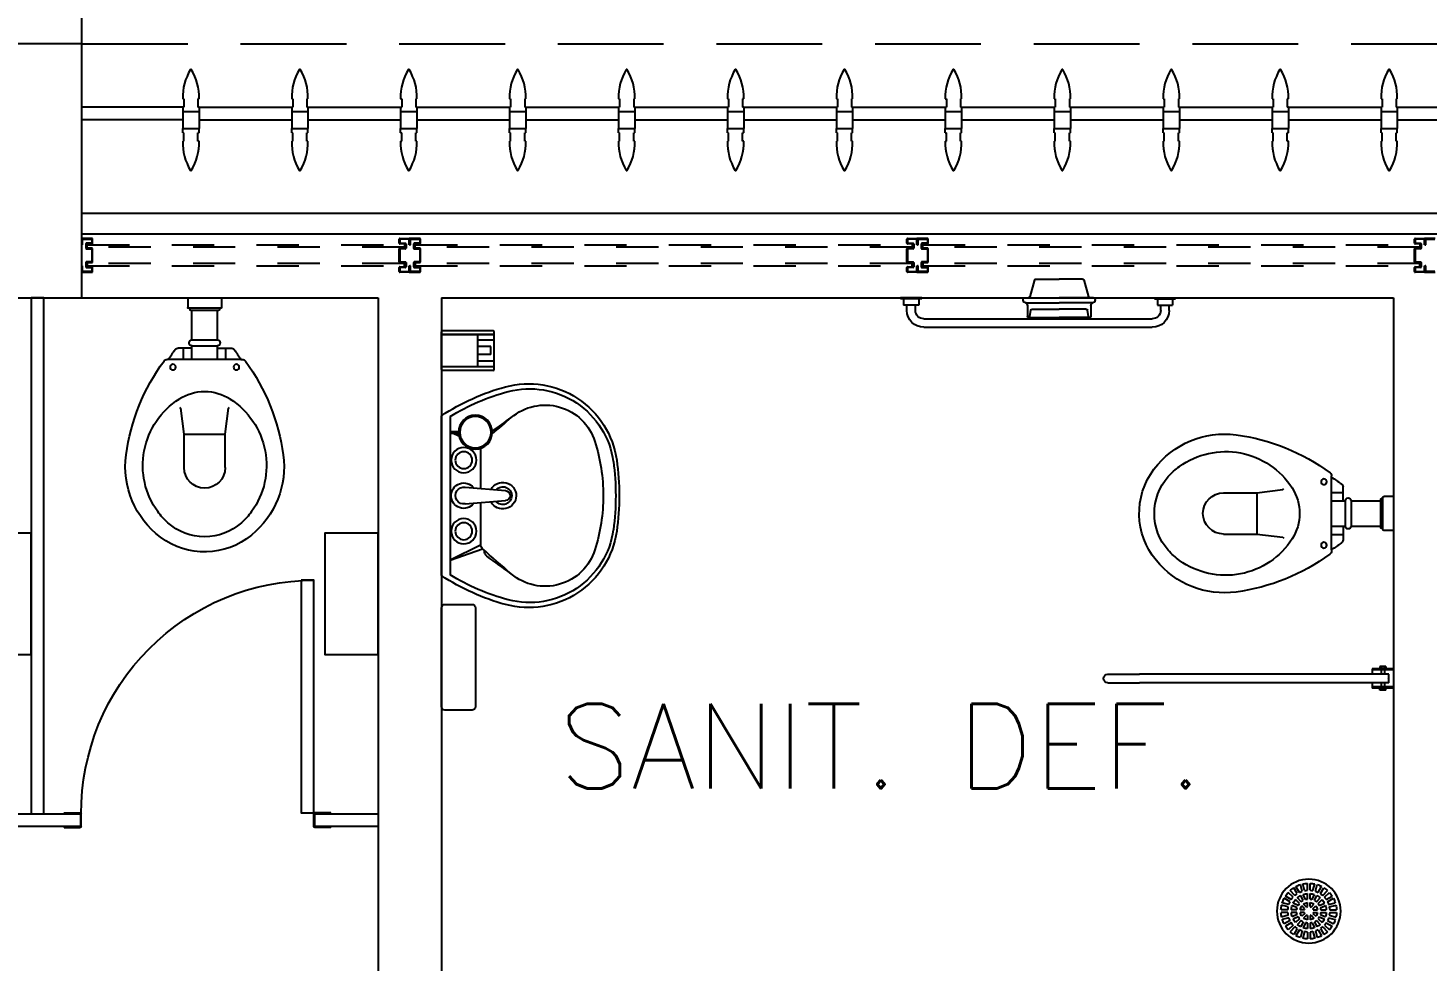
# Model space of a CAD drawing. Header units: millimetres. Extents: x 1887 to 2405, y 1100 to 1335.
# Drawn here: x 2112.282 to 2115.589, y 1179.481 to 1181.686 of the extents above; entities that cross this region are included whole.
import ezdxf

# ---------------------------------------------------------------- set-up
doc = ezdxf.new("R2010")
doc.units = ezdxf.units.MM
doc.linetypes.add('HIDDEN', pattern=[0.375, 0.25, -0.125])
for name, color, linetype in [('AR- ALV1', 235, 'Continuous'), ('AR-ALV', 2, 'Continuous'), ('AR-BRISES', 1, 'Continuous'), ('AR-DIVISÓRIAS', 1, 'Continuous'), ('AR-ESQ', 1, 'Continuous'), ('AR-ESTC', 3, 'Continuous'), ('AR-LOUCAS', 1, 'Continuous'), ('AR-LOUÇAS', 1, 'Continuous'), ('AR-PORTA', 1, 'Continuous'), ('AR-PROJ', 1, 'HIDDEN'), ('BR-PAINEL', 1, 'Continuous'), ('BR-SUPORTE', 1, 'Continuous'), ('DT-ESQ-VIDRO-PROJ', 1, 'HIDDEN'), ('DV- VISTA', 2, 'Continuous'), ('HE_TIGRECAD', 1, 'Continuous'), ('mov', 1, 'Continuous'), ('PG-PROJ', 1, 'HIDDEN'), ('pm1', 2, 'Continuous'), ('pm2', 2, 'Continuous'), ('TEXTO', 2, 'Continuous'), ('WC-PROJ', 1, 'HIDDEN'), ('WC1', 1, 'Continuous'), ('WC2', 1, 'Continuous'), ('WC3', 1, 'Continuous')]:
    doc.layers.add(name, color=color, linetype=linetype)
doc.styles.add('UNB-100', font='simplex.shx', dxfattribs={"height": 0.2})

# ---------------------------------------------------------------- blocks, each defined once
blk = doc.blocks.new('LVTR-01P')
at = {"layer": 'WC1'}
for centre, radius, start, end in [((0.2424, -0.2861), 0.5176, 146.4501, 164.8885), ((-0.2424, -0.2861), 0.5176, 15.1115, 33.5499), ((-0.0544, -0.2059), 0.2102, 164.8885, 261.8746), ((0.0544, -0.2059), 0.2102, 278.1254, 15.1115), ((0, 0.175), 0.595, 261.8746, 270), ((0, 0.175), 0.595, 270, 278.1254)]:
    blk.add_arc(centre, radius, start, end, dxfattribs=at)
at = {"layer": 'WC2'}
for p, q in [((0.189, 0), (-0.189, 0)), ((-0.1869, -0.02), (0.1869, -0.02)), ((-0.0199, -0.0561), (-0.0119, -0.1511)), ((0.0195, -0.0561), (0.0115, -0.1511)), ((-0.112, -0.0924), (-0.0168, -0.0924)), ((0.0165, -0.0924), (0.1161, -0.0924))]:
    blk.add_line(p, q, dxfattribs=at)
for centre, radius in [((-0.084, -0.0525), 0.02), ((0.084, -0.0525), 0.02), ((-0.15, -0.08), 0.04)]:
    blk.add_circle(centre, radius, dxfattribs=at)
for centre, radius, start, end in [((-0.0002, -0.0527), 0.02, 350.3752, 189.6248), ((0.1161, -0.105), 0.0126, 41.3277, 90), ((-4.9199, -4.5336), 6.7189, 40.55971, 41.32768), ((4.9199, -4.5336), 6.7189, 138.93408, 139.44029), ((-0.0909, -0.2449), 0.1233, 139.4403, 252.413), ((-0.0002, -0.1501), 0.0118, 184.8124, 355.1876), ((0.0909, -0.2449), 0.1233, 287.587, 40.5597), ((0, 0.042), 0.4242, 252.413, 270), ((0, 0.042), 0.4242, 270, 287.587)]:
    blk.add_arc(centre, radius, start, end, dxfattribs=at)
at = {"layer": 'WC3'}
for p, q in [((-0.152, -0.02), (-0.152, -0.0401)), ((-0.148, -0.02), (-0.148, -0.0401)), ((-0.148, -0.0276), (-0.1415, -0.0409)), ((0.1518, -0.02), (0.1161, -0.0924)), ((0.1528, -0.02), (0.1256, -0.0967)), ((-0.148, -0.0335), (-0.1456, -0.0402))]:
    blk.add_line(p, q, dxfattribs=at)
for centre, radius in [((-0.084, -0.0525), 0.03), ((0.084, -0.0525), 0.03), ((-0.15, -0.08), 0.037)]:
    blk.add_circle(centre, radius, dxfattribs=at)
for centre, radius, start, end in [((0.2424, -0.2861), 0.505, 148.2072, 165.2817), ((0, -0.0525), 0.03, 308.8043, 231.1957), ((-0.2424, -0.2861), 0.505, 14.7183, 31.7928), ((5.2813, -4.0721), 6.7189, 143.96959, 144.44029), ((0, -0.1449), 0.0315, 117.9488, 62.7672), ((0, -0.1449), 0.021, 130.9255, 50.2909), ((0.1319, -0.1152), 0.0137, 36.1653, 98.2711), ((-5.2813, -4.0721), 6.7189, 35.55971, 36.16525), ((-0.0531, -0.2084), 0.1995, 165.2817, 262.1149), ((0.0531, -0.2084), 0.1995, 277.8851, 14.7183), ((0, 0.175), 0.5866, 262.1149, 270), ((0, 0.175), 0.5866, 270, 277.8851)]:
    blk.add_arc(centre, radius, start, end, dxfattribs=at)
blk = doc.blocks.new('BACI-01P')
at = {"layer": 'WC1'}
for p, q in [((0.146, 0.0857), (0.146, 0.0887)), ((0.1191, 0.03), (0.1191, 0.0624)), ((0.1191, 0.03), (0.1139, 0.03)), ((0.1139, 0.0298), (0.1139, -0.0298)), ((0.1191, -0.03), (0.1139, -0.03)), ((0.1191, -0.03), (0.1191, -0.0624)), ((0.146, -0.0857), (0.146, -0.0887))]:
    blk.add_line(p, q, dxfattribs=at)
for centre, radius, start, end in [((0.4364, -0.2936), 0.4837, 97.6805, 126.3454), ((0.3996, -0.0205), 0.2081, 36.8881, 97.6805), ((0.4268, 0), 0.174, 320.4767, 36.8881), ((0.1282, 0.0624), 0.00909, 126.1604, 180), ((0.4044, -0.3155), 0.4771, 122.7818, 126.1604), ((0.1551, 0.0887), 0.00909, 126.3358, 180), ((0.1282, -0.0624), 0.00909, 180, 233.8396), ((0.4044, 0.3155), 0.4771, 233.8396, 237.2182), ((0.1551, -0.0887), 0.00909, 180, 238.9825), ((0.4364, 0.2936), 0.4837, 233.7577, 262.3195), ((0.3996, 0.0205), 0.2081, 262.3195, 320.8979)]:
    blk.add_arc(centre, radius, start, end, dxfattribs=at)
at = {"layer": 'WC2'}
for p, q in [((0.146, -0.0857), (0.146, 0.0857)), ((0, 0.04), (0.023, 0.04)), ((0.025, 0.035), (0.025, 0.038)), ((0.025, -0.035), (0.025, 0.035)), ((0.025, 0.035), (0.028, 0.035)), ((0.03, -0.033), (0.03, 0.033)), ((0.1, 0.03), (0.03, 0.03)), ((0.1, 0.0298), (0.1, -0.0298)), ((0.1, -0.03), (0.03, -0.03)), ((0, -0.04), (0.023, -0.04)), ((0.025, -0.038), (0.025, -0.035)), ((0.025, -0.035), (0.028, -0.035))]:
    blk.add_line(p, q, dxfattribs=at)
for centre, radius, start, end in [((0.3966, -0.0404), 0.1866, 54.2515, 147.3201), ((0.4126, -0.0182), 0.1592, 41.3299, 54.2515), ((0.4333, 0), 0.1317, 0, 41.3299), ((0.023, 0.038), 0.002, 0, 90), ((0.028, 0.033), 0.002, 0, 90), ((0.107, 0.0298), 0.00697, 0, 180), ((0.3335, 0), 0.1117, 147.3201, 180), ((0.3335, 0), 0.1117, 180, 212.6799), ((0.4333, 0), 0.1317, 318.6701, 0), ((0.028, -0.033), 0.002, 270, 0), ((0.107, -0.0298), 0.00697, 180, 0), ((0.023, -0.038), 0.002, 270, 0), ((0.3966, 0.0404), 0.1866, 212.6799, 305.7485), ((0.4126, 0.0182), 0.1592, 305.7485, 318.6701)]:
    blk.add_arc(centre, radius, start, end, dxfattribs=at)
at = {"layer": 'WC3'}
for p, q in [((0.146, 0.0497), (0.1191, 0.0497)), ((0.146, 0.03), (0.1191, 0.03)), ((0.146, -0.03), (0.1191, -0.03)), ((0.146, -0.0497), (0.1191, -0.0497))]:
    blk.add_line(p, q, dxfattribs=at)
at = {"layer": 'WC3', "color": 1}
for p, q in [((0.261, 0.0562), (0.2593, 0.0585)), ((0.3229, 0.0486), (0.261, 0.0562)), ((0.3229, 0.0486), (0.3229, -0.0486)), ((0.4015, 0.0486), (0.3229, 0.0486)), ((0.261, -0.0562), (0.2593, -0.0585)), ((0.3229, -0.0486), (0.261, -0.0562)), ((0.4015, -0.0486), (0.3229, -0.0486))]:
    blk.add_line(p, q, dxfattribs=at)
for centre in [(0.1641, 0.075), (0.1641, -0.075)]:
    blk.add_circle(centre, 0.00682, dxfattribs=at)
blk.add_arc((0.4015, 0), 0.0486, 270, 90, dxfattribs=at)
blk = doc.blocks.new('DV3')
at = {"layer": 'DV- VISTA', "color": 2}
blk.add_lwpolyline([(0.03, 0), (0.03, -0.15), (0, -0.15), (0, 0)], close=True, dxfattribs=at)
blk = doc.blocks.new('DV9')
at = {"layer": 'DV- VISTA', "color": 2}
blk.add_lwpolyline([(0.27, -0.03), (0, -0.03), (0, 0), (0.27, 0)], close=True, dxfattribs=at)
blk = doc.blocks.new('pb55-gr-01p')
at = {"layer": 'mov'}
blk.add_arc((0.0015, 0.0172), 0.55, 359.7335, 90, dxfattribs=at)
at = {"layer": 'pm1'}
blk.add_lwpolyline([(0.0315, 0.5673), (0.0315, 0.0172), (0.0015, 0.0172), (0.0015, 0.5673)], close=True, dxfattribs=at)
at = {"layer": 'pm2'}
for p, q in [((-0.0385, 0.0172), (-0.0008, 0.0172)), ((-0.0385, 0.0158), (-0.0385, 0.0172)), ((-0.0008, 0.0158), (-0.0385, 0.0158)), ((0, 0.015), (0, -0.015)), ((0.0015, -0.0152), (0.0015, 0.015)), ((0.5515, -0.0152), (0.5515, 0.015)), ((0.553, 0.015), (0.553, -0.015)), ((0.5915, 0.0172), (0.5537, 0.0172)), ((0.5537, 0.0158), (0.5915, 0.0158)), ((0.5915, 0.0158), (0.5915, 0.0172)), ((-0.001, -0.016), (-0.0385, -0.016)), ((-0.0385, -0.0175), (-0.0385, -0.016)), ((-0.0385, -0.0175), (-0.0008, -0.0175)), ((0.5915, -0.0175), (0.5537, -0.0175)), ((0.554, -0.016), (0.5915, -0.016)), ((0.5915, -0.0175), (0.5915, -0.016))]:
    blk.add_line(p, q, dxfattribs=at)
for centre, radius, start, end in [((-0.0008, 0.015), 0.00225, 0, 90), ((-0.0008, 0.015), 0.00075, 0, 90), ((0.5537, 0.015), 0.00225, 90, 180), ((0.5537, 0.015), 0.00075, 90, 180), ((-0.001, -0.015), 0.001, 270, 0), ((-0.0008, -0.0152), 0.00225, 270, 0), ((0.5537, -0.0152), 0.00225, 180, 270), ((0.554, -0.015), 0.001, 180, 270)]:
    blk.add_arc(centre, radius, start, end, dxfattribs=at)
blk = doc.blocks.new('EF59-P')
at = {"layer": 'DT-ESQ-VIDRO-PROJ', "ltscale": 0.1}
for points in [[(1.9515, -0.14), (1.9735, -0.14, 0.414214), (1.975, -0.1385), (1.975, -0.125), (1.9735, -0.125), (1.9735, -0.138, -0.414214), (1.973, -0.1385), (1.952, -0.1385, -0.414214)], [(1.952, -0.0615), (1.973, -0.0615, -0.414214), (1.9735, -0.062), (1.9735, -0.075), (1.975, -0.075), (1.975, -0.0615, 0.414214), (1.9735, -0.06), (1.9515, -0.06, 0.414214)]]:
    blk.add_lwpolyline(points, format="xyb", dxfattribs=at)
for points in [[(2, -0.1285), (2, -0.1385, -0.414214), (1.9985, -0.14), (1.9765, -0.14, -0.414214), (1.975, -0.1385), (1.975, -0.125), (1.9765, -0.125), (1.9765, -0.138, 0.414214), (1.977, -0.1385), (1.998, -0.1385, 0.414214), (1.9985, -0.138), (1.9985, -0.1285), (1.9855, -0.1285, -0.414214), (1.984, -0.127), (1.984, -0.117, -0.414214), (1.9855, -0.1155), (1.9985, -0.1155), (1.9985, -0.0845), (1.9855, -0.0845, -0.414214), (1.984, -0.083), (1.984, -0.073, -0.414214), (1.9855, -0.0715), (1.9985, -0.0715), (1.9985, -0.062, 0.414214), (1.998, -0.0615), (1.977, -0.0615, 0.414214), (1.9765, -0.062), (1.9765, -0.075), (1.975, -0.075), (1.975, -0.0615, -0.414214), (1.9765, -0.06), (1.9985, -0.06, -0.414214), (2, -0.0615), (2, -0.0715, -0.414214), (1.9985, -0.073), (1.9855, -0.073), (1.9855, -0.083), (1.9985, -0.083), (1.9985, -0.083, -0.414214), (2, -0.0845), (2, -0.1155, -0.414214), (1.9985, -0.117), (1.9985, -0.117), (1.9855, -0.117), (1.9855, -0.127), (1.9985, -0.127, -0.414214)], [(3.15, -0.1285), (3.15, -0.1385, 0.414214), (3.1515, -0.14), (3.1735, -0.14, 0.414214), (3.175, -0.1385), (3.175, -0.125), (3.1735, -0.125), (3.1735, -0.138, -0.414214), (3.173, -0.1385), (3.152, -0.1385, -0.414214), (3.1515, -0.138), (3.1515, -0.1285), (3.1645, -0.1285, 0.414214), (3.166, -0.127), (3.166, -0.117, 0.414214), (3.1645, -0.1155), (3.1515, -0.1155), (3.1515, -0.0845), (3.1645, -0.0845, 0.414214), (3.166, -0.083), (3.166, -0.073, 0.414214), (3.1645, -0.0715), (3.1515, -0.0715), (3.1515, -0.062, -0.414214), (3.152, -0.0615), (3.173, -0.0615, -0.414214), (3.1735, -0.062), (3.1735, -0.075), (3.175, -0.075), (3.175, -0.0615, 0.414214), (3.1735, -0.06), (3.1515, -0.06, 0.414214), (3.15, -0.0615), (3.15, -0.0715, 0.414214), (3.1515, -0.073), (3.1645, -0.073), (3.1645, -0.083), (3.1515, -0.083), (3.1515, -0.083, 0.414214), (3.15, -0.0845), (3.15, -0.1155, 0.414214), (3.1515, -0.117), (3.1515, -0.117), (3.1645, -0.117), (3.1645, -0.127), (3.1515, -0.127, 0.414214)], [(3.2, -0.1285), (3.2, -0.1385, -0.414214), (3.1985, -0.14), (3.1765, -0.14, -0.414214), (3.175, -0.1385), (3.175, -0.125), (3.1765, -0.125), (3.1765, -0.138, 0.414214), (3.177, -0.1385), (3.198, -0.1385, 0.414214), (3.1985, -0.138), (3.1985, -0.1285), (3.1855, -0.1285, -0.414214), (3.184, -0.127), (3.184, -0.117, -0.414214), (3.1855, -0.1155), (3.1985, -0.1155), (3.1985, -0.0845), (3.1855, -0.0845, -0.414214), (3.184, -0.083), (3.184, -0.073, -0.414214), (3.1855, -0.0715), (3.1985, -0.0715), (3.1985, -0.062, 0.414214), (3.198, -0.0615), (3.177, -0.0615, 0.414214), (3.1765, -0.062), (3.1765, -0.075), (3.175, -0.075), (3.175, -0.0615, -0.414214), (3.1765, -0.06), (3.1985, -0.06, -0.414214), (3.2, -0.0615), (3.2, -0.0715, -0.414214), (3.1985, -0.073), (3.1855, -0.073), (3.1855, -0.083), (3.1985, -0.083), (3.1985, -0.083, -0.414214), (3.2, -0.0845), (3.2, -0.1155, -0.414214), (3.1985, -0.117), (3.1985, -0.117), (3.1855, -0.117), (3.1855, -0.127), (3.1985, -0.127, -0.414214)], [(4.35, -0.1285), (4.35, -0.1385, 0.414214), (4.3515, -0.14), (4.3735, -0.14, 0.414214), (4.375, -0.1385), (4.375, -0.125), (4.3735, -0.125), (4.3735, -0.138, -0.414214), (4.373, -0.1385), (4.352, -0.1385, -0.414214), (4.3515, -0.138), (4.3515, -0.1285), (4.3645, -0.1285, 0.414214), (4.366, -0.127), (4.366, -0.117, 0.414214), (4.3645, -0.1155), (4.3515, -0.1155), (4.3515, -0.0845), (4.3645, -0.0845, 0.414214), (4.366, -0.083), (4.366, -0.073, 0.414214), (4.3645, -0.0715), (4.3515, -0.0715), (4.3515, -0.062, -0.414214), (4.352, -0.0615), (4.373, -0.0615, -0.414214), (4.3735, -0.062), (4.3735, -0.075), (4.375, -0.075), (4.375, -0.0615, 0.414214), (4.3735, -0.06), (4.3515, -0.06, 0.414214), (4.35, -0.0615), (4.35, -0.0715, 0.414214), (4.3515, -0.073), (4.3645, -0.073), (4.3645, -0.083), (4.3515, -0.083), (4.3515, -0.083, 0.414214), (4.35, -0.0845), (4.35, -0.1155, 0.414214), (4.3515, -0.117), (4.3515, -0.117), (4.3645, -0.117), (4.3645, -0.127), (4.3515, -0.127, 0.414214)], [(4.4, -0.1285), (4.4, -0.1385, -0.414214), (4.3985, -0.14), (4.3765, -0.14, -0.414214), (4.375, -0.1385), (4.375, -0.125), (4.3765, -0.125), (4.3765, -0.138, 0.414214), (4.377, -0.1385), (4.398, -0.1385, 0.414214), (4.3985, -0.138), (4.3985, -0.1285), (4.3855, -0.1285, -0.414214), (4.384, -0.127), (4.384, -0.117, -0.414214), (4.3855, -0.1155), (4.3985, -0.1155), (4.3985, -0.0845), (4.3855, -0.0845, -0.414214), (4.384, -0.083), (4.384, -0.073, -0.414214), (4.3855, -0.0715), (4.3985, -0.0715), (4.3985, -0.062, 0.414214), (4.398, -0.0615), (4.377, -0.0615, 0.414214), (4.3765, -0.062), (4.3765, -0.075), (4.375, -0.075), (4.375, -0.0615, -0.414214), (4.3765, -0.06), (4.3985, -0.06, -0.414214), (4.4, -0.0615), (4.4, -0.0715, -0.414214), (4.3985, -0.073), (4.3855, -0.073), (4.3855, -0.083), (4.3985, -0.083), (4.3985, -0.083, -0.414214), (4.4, -0.0845), (4.4, -0.1155, -0.414214), (4.3985, -0.117), (4.3985, -0.117), (4.3855, -0.117), (4.3855, -0.127), (4.3985, -0.127, -0.414214)], [(5.125, -0.1285), (5.125, -0.1385, 0.414214), (5.1265, -0.14), (5.1485, -0.14, 0.414214), (5.15, -0.1385), (5.15, -0.125), (5.1485, -0.125), (5.1485, -0.138, -0.414214), (5.148, -0.1385), (5.127, -0.1385, -0.414214), (5.1265, -0.138), (5.1265, -0.1285), (5.1395, -0.1285, 0.414214), (5.141, -0.127), (5.141, -0.117, 0.414214), (5.1395, -0.1155), (5.1265, -0.1155), (5.1265, -0.0845), (5.1395, -0.0845, 0.414214), (5.141, -0.083), (5.141, -0.073, 0.414214), (5.1395, -0.0715), (5.1265, -0.0715), (5.1265, -0.062, -0.414214), (5.127, -0.0615), (5.148, -0.0615, -0.414214), (5.1485, -0.062), (5.1485, -0.075), (5.15, -0.075), (5.15, -0.0615, 0.414214), (5.1485, -0.06), (5.1265, -0.06, 0.414214), (5.125, -0.0615), (5.125, -0.0715, 0.414214), (5.1265, -0.073), (5.1395, -0.073), (5.1395, -0.083), (5.1265, -0.083), (5.1265, -0.083, 0.414214), (5.125, -0.0845), (5.125, -0.1155, 0.414214), (5.1265, -0.117), (5.1265, -0.117), (5.1395, -0.117), (5.1395, -0.127), (5.1265, -0.127, 0.414214)]]:
    blk.add_lwpolyline(points, format="xyb", close=True, dxfattribs=at)
for points in [[(3.1625, -0.081), (3.1625, -0.075), (1.9875, -0.075), (1.9875, -0.081)], [(4.3625, -0.081), (4.3625, -0.075), (3.1875, -0.075), (3.1875, -0.081)], [(5.1375, -0.081), (5.1375, -0.075), (4.3875, -0.075), (4.3875, -0.081)], [(3.1625, -0.119), (3.1625, -0.125), (1.9875, -0.125), (1.9875, -0.119)], [(4.3625, -0.119), (4.3625, -0.125), (3.1875, -0.125), (3.1875, -0.119)], [(5.1375, -0.119), (5.1375, -0.125), (4.3875, -0.125), (4.3875, -0.119)]]:
    blk.add_lwpolyline(points, close=True, dxfattribs=at)
blk = doc.blocks.new('BR-MODULO8')
at = {"layer": 'BR-PAINEL'}
for p, q in [((-4.9117, 0.27), (-4.9092, 0.27)), ((-4.9092, 0.27), (-4.9092, 0.25)), ((-4.8758, 0.27), (-4.8758, 0.25)), ((-4.8733, 0.27), (-4.8758, 0.27)), ((-4.6542, 0.27), (-4.6517, 0.27)), ((-4.6517, 0.27), (-4.6517, 0.25)), ((-4.6183, 0.27), (-4.6183, 0.25)), ((-4.6158, 0.27), (-4.6183, 0.27)), ((-4.3967, 0.27), (-4.3942, 0.27)), ((-4.3942, 0.27), (-4.3942, 0.25)), ((-4.3608, 0.27), (-4.3608, 0.25)), ((-4.3583, 0.27), (-4.3608, 0.27)), ((-4.1392, 0.27), (-4.1367, 0.27)), ((-4.1367, 0.27), (-4.1367, 0.25)), ((-4.1033, 0.27), (-4.1033, 0.25)), ((-4.1008, 0.27), (-4.1033, 0.27)), ((-3.8817, 0.27), (-3.8792, 0.27)), ((-3.8792, 0.27), (-3.8792, 0.25)), ((-3.8458, 0.27), (-3.8458, 0.25)), ((-3.8433, 0.27), (-3.8458, 0.27)), ((-3.6242, 0.27), (-3.6217, 0.27)), ((-3.6217, 0.27), (-3.6217, 0.25)), ((-3.5883, 0.27), (-3.5883, 0.25)), ((-3.5858, 0.27), (-3.5883, 0.27)), ((-3.3667, 0.27), (-3.3642, 0.27)), ((-3.3642, 0.27), (-3.3642, 0.25)), ((-3.3308, 0.27), (-3.3308, 0.25)), ((-3.3283, 0.27), (-3.3308, 0.27)), ((-3.1092, 0.27), (-3.1067, 0.27)), ((-3.1067, 0.27), (-3.1067, 0.25)), ((-3.0733, 0.27), (-3.0733, 0.25)), ((-3.0708, 0.27), (-3.0733, 0.27)), ((-2.8517, 0.27), (-2.8492, 0.27)), ((-2.8492, 0.27), (-2.8492, 0.25)), ((-2.8158, 0.27), (-2.8158, 0.25)), ((-2.8133, 0.27), (-2.8158, 0.27)), ((-2.5942, 0.27), (-2.5917, 0.27)), ((-2.5917, 0.27), (-2.5917, 0.25)), ((-2.5583, 0.27), (-2.5583, 0.25)), ((-2.5558, 0.27), (-2.5583, 0.27)), ((-2.3367, 0.27), (-2.3342, 0.27)), ((-2.3342, 0.27), (-2.3342, 0.25)), ((-2.3008, 0.27), (-2.3008, 0.25)), ((-2.2983, 0.27), (-2.3008, 0.27)), ((-2.0792, 0.27), (-2.0767, 0.27)), ((-2.0767, 0.27), (-2.0767, 0.25)), ((-2.0433, 0.27), (-2.0433, 0.25)), ((-2.0408, 0.27), (-2.0433, 0.27)), ((-4.9117, 0.25), (-4.9117, 0.24)), ((-4.9117, 0.25), (-4.9092, 0.25)), ((-4.9117, 0.24), (-4.8733, 0.24)), ((-4.9117, 0.24), (-4.9117, 0.2)), ((-4.8733, 0.25), (-4.8758, 0.25)), ((-4.8733, 0.25), (-4.8733, 0.24)), ((-4.8733, 0.24), (-4.8733, 0.2)), ((-4.6542, 0.25), (-4.6542, 0.24)), ((-4.6542, 0.25), (-4.6517, 0.25)), ((-4.6542, 0.24), (-4.6158, 0.24)), ((-4.6542, 0.24), (-4.6542, 0.2)), ((-4.6158, 0.25), (-4.6183, 0.25)), ((-4.6158, 0.25), (-4.6158, 0.24)), ((-4.6158, 0.24), (-4.6158, 0.2)), ((-4.3967, 0.25), (-4.3967, 0.24)), ((-4.3967, 0.25), (-4.3942, 0.25)), ((-4.3967, 0.24), (-4.3583, 0.24)), ((-4.3967, 0.24), (-4.3967, 0.2)), ((-4.3583, 0.25), (-4.3608, 0.25)), ((-4.3583, 0.25), (-4.3583, 0.24)), ((-4.3583, 0.24), (-4.3583, 0.2)), ((-4.1392, 0.25), (-4.1392, 0.24)), ((-4.1392, 0.25), (-4.1367, 0.25)), ((-4.1392, 0.24), (-4.1008, 0.24)), ((-4.1392, 0.24), (-4.1392, 0.2)), ((-4.1008, 0.25), (-4.1033, 0.25)), ((-4.1008, 0.25), (-4.1008, 0.24)), ((-4.1008, 0.24), (-4.1008, 0.2)), ((-3.8817, 0.25), (-3.8817, 0.24)), ((-3.8817, 0.25), (-3.8792, 0.25)), ((-3.8817, 0.24), (-3.8433, 0.24)), ((-3.8817, 0.24), (-3.8817, 0.2)), ((-3.8433, 0.25), (-3.8458, 0.25)), ((-3.8433, 0.25), (-3.8433, 0.24)), ((-3.8433, 0.24), (-3.8433, 0.2)), ((-3.6242, 0.25), (-3.6242, 0.24)), ((-3.6242, 0.25), (-3.6217, 0.25)), ((-3.6242, 0.24), (-3.5858, 0.24)), ((-3.6242, 0.24), (-3.6242, 0.2)), ((-3.5858, 0.25), (-3.5883, 0.25)), ((-3.5858, 0.25), (-3.5858, 0.24)), ((-3.5858, 0.24), (-3.5858, 0.2)), ((-3.3667, 0.25), (-3.3667, 0.24)), ((-3.3667, 0.25), (-3.3642, 0.25)), ((-3.3667, 0.24), (-3.3283, 0.24)), ((-3.3667, 0.24), (-3.3667, 0.2)), ((-3.3283, 0.25), (-3.3308, 0.25)), ((-3.3283, 0.25), (-3.3283, 0.24)), ((-3.3283, 0.24), (-3.3283, 0.2)), ((-3.1092, 0.25), (-3.1092, 0.24)), ((-3.1092, 0.25), (-3.1067, 0.25)), ((-3.1092, 0.24), (-3.0708, 0.24)), ((-3.1092, 0.24), (-3.1092, 0.2)), ((-3.0708, 0.25), (-3.0733, 0.25)), ((-3.0708, 0.25), (-3.0708, 0.24)), ((-3.0708, 0.24), (-3.0708, 0.2)), ((-2.8517, 0.25), (-2.8517, 0.24)), ((-2.8517, 0.25), (-2.8492, 0.25)), ((-2.8517, 0.24), (-2.8133, 0.24)), ((-2.8517, 0.24), (-2.8517, 0.2)), ((-2.8133, 0.25), (-2.8158, 0.25)), ((-2.8133, 0.25), (-2.8133, 0.24)), ((-2.8133, 0.24), (-2.8133, 0.2)), ((-2.5942, 0.25), (-2.5942, 0.24)), ((-2.5942, 0.25), (-2.5917, 0.25)), ((-2.5942, 0.24), (-2.5558, 0.24)), ((-2.5942, 0.24), (-2.5942, 0.2)), ((-2.5558, 0.25), (-2.5583, 0.25)), ((-2.5558, 0.25), (-2.5558, 0.24)), ((-2.5558, 0.24), (-2.5558, 0.2)), ((-2.3367, 0.25), (-2.3367, 0.24)), ((-2.3367, 0.25), (-2.3342, 0.25)), ((-2.3367, 0.24), (-2.2983, 0.24)), ((-2.3367, 0.24), (-2.3367, 0.2)), ((-2.2983, 0.25), (-2.3008, 0.25)), ((-2.2983, 0.25), (-2.2983, 0.24)), ((-2.2983, 0.24), (-2.2983, 0.2)), ((-2.0792, 0.25), (-2.0792, 0.24)), ((-2.0792, 0.25), (-2.0767, 0.25)), ((-2.0792, 0.24), (-2.0408, 0.24)), ((-2.0792, 0.24), (-2.0792, 0.2)), ((-2.0408, 0.25), (-2.0433, 0.25)), ((-2.0408, 0.25), (-2.0408, 0.24)), ((-2.0408, 0.24), (-2.0408, 0.2)), ((-4.9117, 0.2), (-4.8733, 0.2)), ((-4.9117, 0.19), (-4.9117, 0.2)), ((-4.8733, 0.19), (-4.8733, 0.2)), ((-4.6542, 0.2), (-4.6158, 0.2)), ((-4.6542, 0.19), (-4.6542, 0.2)), ((-4.6158, 0.19), (-4.6158, 0.2)), ((-4.3967, 0.2), (-4.3583, 0.2)), ((-4.3967, 0.19), (-4.3967, 0.2)), ((-4.3583, 0.19), (-4.3583, 0.2)), ((-4.1392, 0.2), (-4.1008, 0.2)), ((-4.1392, 0.19), (-4.1392, 0.2)), ((-4.1008, 0.19), (-4.1008, 0.2)), ((-3.8817, 0.2), (-3.8433, 0.2)), ((-3.8817, 0.19), (-3.8817, 0.2)), ((-3.8433, 0.19), (-3.8433, 0.2)), ((-3.6242, 0.2), (-3.5858, 0.2)), ((-3.6242, 0.19), (-3.6242, 0.2)), ((-3.5858, 0.19), (-3.5858, 0.2)), ((-3.3667, 0.2), (-3.3283, 0.2)), ((-3.3667, 0.19), (-3.3667, 0.2)), ((-3.3283, 0.19), (-3.3283, 0.2)), ((-3.1092, 0.2), (-3.0708, 0.2)), ((-3.1092, 0.19), (-3.1092, 0.2)), ((-3.0708, 0.19), (-3.0708, 0.2)), ((-2.8517, 0.2), (-2.8133, 0.2)), ((-2.8517, 0.19), (-2.8517, 0.2)), ((-2.8133, 0.19), (-2.8133, 0.2)), ((-2.5942, 0.2), (-2.5558, 0.2)), ((-2.5942, 0.19), (-2.5942, 0.2)), ((-2.5558, 0.19), (-2.5558, 0.2)), ((-2.3367, 0.2), (-2.2983, 0.2)), ((-2.3367, 0.19), (-2.3367, 0.2)), ((-2.2983, 0.19), (-2.2983, 0.2)), ((-2.0792, 0.2), (-2.0408, 0.2)), ((-2.0792, 0.19), (-2.0792, 0.2)), ((-2.0408, 0.19), (-2.0408, 0.2)), ((-4.9117, 0.19), (-4.9092, 0.19)), ((-4.9117, 0.17), (-4.9092, 0.17)), ((-4.9092, 0.17), (-4.9092, 0.19)), ((-4.8733, 0.19), (-4.8758, 0.19)), ((-4.8758, 0.17), (-4.8758, 0.19)), ((-4.8733, 0.17), (-4.8758, 0.17)), ((-4.6542, 0.19), (-4.6517, 0.19)), ((-4.6542, 0.17), (-4.6517, 0.17)), ((-4.6517, 0.17), (-4.6517, 0.19)), ((-4.6158, 0.19), (-4.6183, 0.19)), ((-4.6183, 0.17), (-4.6183, 0.19)), ((-4.6158, 0.17), (-4.6183, 0.17)), ((-4.3967, 0.19), (-4.3942, 0.19)), ((-4.3967, 0.17), (-4.3942, 0.17)), ((-4.3942, 0.17), (-4.3942, 0.19)), ((-4.3583, 0.19), (-4.3608, 0.19)), ((-4.3608, 0.17), (-4.3608, 0.19)), ((-4.3583, 0.17), (-4.3608, 0.17)), ((-4.1392, 0.19), (-4.1367, 0.19)), ((-4.1392, 0.17), (-4.1367, 0.17)), ((-4.1367, 0.17), (-4.1367, 0.19)), ((-4.1008, 0.19), (-4.1033, 0.19)), ((-4.1033, 0.17), (-4.1033, 0.19)), ((-4.1008, 0.17), (-4.1033, 0.17)), ((-3.8817, 0.19), (-3.8792, 0.19)), ((-3.8817, 0.17), (-3.8792, 0.17)), ((-3.8792, 0.17), (-3.8792, 0.19)), ((-3.8433, 0.19), (-3.8458, 0.19)), ((-3.8458, 0.17), (-3.8458, 0.19)), ((-3.8433, 0.17), (-3.8458, 0.17)), ((-3.6242, 0.19), (-3.6217, 0.19)), ((-3.6242, 0.17), (-3.6217, 0.17)), ((-3.6217, 0.17), (-3.6217, 0.19)), ((-3.5858, 0.19), (-3.5883, 0.19)), ((-3.5883, 0.17), (-3.5883, 0.19)), ((-3.5858, 0.17), (-3.5883, 0.17)), ((-3.3667, 0.19), (-3.3642, 0.19)), ((-3.3667, 0.17), (-3.3642, 0.17)), ((-3.3642, 0.17), (-3.3642, 0.19)), ((-3.3283, 0.19), (-3.3308, 0.19)), ((-3.3308, 0.17), (-3.3308, 0.19)), ((-3.3283, 0.17), (-3.3308, 0.17)), ((-3.1092, 0.19), (-3.1067, 0.19)), ((-3.1092, 0.17), (-3.1067, 0.17)), ((-3.1067, 0.17), (-3.1067, 0.19)), ((-3.0708, 0.19), (-3.0733, 0.19)), ((-3.0733, 0.17), (-3.0733, 0.19)), ((-3.0708, 0.17), (-3.0733, 0.17)), ((-2.8517, 0.19), (-2.8492, 0.19)), ((-2.8517, 0.17), (-2.8492, 0.17)), ((-2.8492, 0.17), (-2.8492, 0.19)), ((-2.8133, 0.19), (-2.8158, 0.19)), ((-2.8158, 0.17), (-2.8158, 0.19)), ((-2.8133, 0.17), (-2.8158, 0.17)), ((-2.5942, 0.19), (-2.5917, 0.19)), ((-2.5942, 0.17), (-2.5917, 0.17)), ((-2.5917, 0.17), (-2.5917, 0.19)), ((-2.5558, 0.19), (-2.5583, 0.19)), ((-2.5583, 0.17), (-2.5583, 0.19)), ((-2.5558, 0.17), (-2.5583, 0.17)), ((-2.3367, 0.19), (-2.3342, 0.19)), ((-2.3367, 0.17), (-2.3342, 0.17)), ((-2.3342, 0.17), (-2.3342, 0.19)), ((-2.2983, 0.19), (-2.3008, 0.19)), ((-2.3008, 0.17), (-2.3008, 0.19)), ((-2.2983, 0.17), (-2.3008, 0.17)), ((-2.0792, 0.19), (-2.0767, 0.19)), ((-2.0792, 0.17), (-2.0767, 0.17)), ((-2.0767, 0.17), (-2.0767, 0.19)), ((-2.0408, 0.19), (-2.0433, 0.19)), ((-2.0433, 0.17), (-2.0433, 0.19)), ((-2.0408, 0.17), (-2.0433, 0.17))]:
    blk.add_line(p, q, dxfattribs=at)
for centre, radius, start, end in [((-4.7867, 0.2739), 0.1251, 148.4721, 181.772), ((-4.8925, 0.3387), 0.001, 37.1012, 142.8988), ((-4.9983, 0.2739), 0.1251, 358.228, 31.5279), ((-4.5292, 0.2739), 0.1251, 148.4721, 181.772), ((-4.635, 0.3387), 0.001, 37.1012, 142.8988), ((-4.7408, 0.2739), 0.1251, 358.228, 31.5279), ((-4.2717, 0.2739), 0.1251, 148.4721, 181.772), ((-4.3775, 0.3387), 0.001, 37.1012, 142.8988), ((-4.4833, 0.2739), 0.1251, 358.228, 31.5279), ((-4.0142, 0.2739), 0.1251, 148.4721, 181.772), ((-4.12, 0.3387), 0.001, 37.1012, 142.8988), ((-4.2258, 0.2739), 0.1251, 358.228, 31.5279), ((-3.7567, 0.2739), 0.1251, 148.4721, 181.772), ((-3.8625, 0.3387), 0.001, 37.1012, 142.8988), ((-3.9683, 0.2739), 0.1251, 358.228, 31.5279), ((-3.4992, 0.2739), 0.1251, 148.4721, 181.772), ((-3.605, 0.3387), 0.001, 37.1012, 142.8988), ((-3.7108, 0.2739), 0.1251, 358.228, 31.5279), ((-3.2417, 0.2739), 0.1251, 148.4721, 181.772), ((-3.3475, 0.3387), 0.001, 37.1012, 142.8988), ((-3.4533, 0.2739), 0.1251, 358.228, 31.5279), ((-2.9842, 0.2739), 0.1251, 148.4721, 181.772), ((-3.09, 0.3387), 0.001, 37.1012, 142.8988), ((-3.1958, 0.2739), 0.1251, 358.228, 31.5279), ((-2.7267, 0.2739), 0.1251, 148.4721, 181.772), ((-2.8325, 0.3387), 0.001, 37.1012, 142.8988), ((-2.9383, 0.2739), 0.1251, 358.228, 31.5279), ((-2.4692, 0.2739), 0.1251, 148.4721, 181.772), ((-2.575, 0.3387), 0.001, 37.1012, 142.8988), ((-2.6808, 0.2739), 0.1251, 358.228, 31.5279), ((-2.2117, 0.2739), 0.1251, 148.4721, 181.772), ((-2.3175, 0.3387), 0.001, 37.1012, 142.8988), ((-2.4233, 0.2739), 0.1251, 358.228, 31.5279), ((-1.9542, 0.2739), 0.1251, 148.4721, 181.772), ((-2.06, 0.3387), 0.001, 37.1012, 142.8988), ((-2.1658, 0.2739), 0.1251, 358.228, 31.5279), ((-4.7867, 0.1661), 0.1251, 178.228, 211.5279), ((-4.9983, 0.1661), 0.1251, 328.4721, 1.772), ((-4.5292, 0.1661), 0.1251, 178.228, 211.5279), ((-4.7408, 0.1661), 0.1251, 328.4721, 1.772), ((-4.2717, 0.1661), 0.1251, 178.228, 211.5279), ((-4.4833, 0.1661), 0.1251, 328.4721, 1.772), ((-4.0142, 0.1661), 0.1251, 178.228, 211.5279), ((-4.2258, 0.1661), 0.1251, 328.4721, 1.772), ((-3.7567, 0.1661), 0.1251, 178.228, 211.5279), ((-3.9683, 0.1661), 0.1251, 328.4721, 1.772), ((-3.4992, 0.1661), 0.1251, 178.228, 211.5279), ((-3.7108, 0.1661), 0.1251, 328.4721, 1.772), ((-3.2417, 0.1661), 0.1251, 178.228, 211.5279), ((-3.4533, 0.1661), 0.1251, 328.4721, 1.772), ((-2.9842, 0.1661), 0.1251, 178.228, 211.5279), ((-3.1958, 0.1661), 0.1251, 328.4721, 1.772), ((-2.7267, 0.1661), 0.1251, 178.228, 211.5279), ((-2.9383, 0.1661), 0.1251, 328.4721, 1.772), ((-2.4692, 0.1661), 0.1251, 178.228, 211.5279), ((-2.6808, 0.1661), 0.1251, 328.4721, 1.772), ((-2.2117, 0.1661), 0.1251, 178.228, 211.5279), ((-2.4233, 0.1661), 0.1251, 328.4721, 1.772), ((-1.9542, 0.1661), 0.1251, 178.228, 211.5279), ((-2.1658, 0.1661), 0.1251, 328.4721, 1.772), ((-4.8925, 0.1013), 0.001, 217.1012, 322.8988), ((-4.635, 0.1013), 0.001, 217.1012, 322.8988), ((-4.3775, 0.1013), 0.001, 217.1012, 322.8988), ((-4.12, 0.1013), 0.001, 217.1012, 322.8988), ((-3.8625, 0.1013), 0.001, 217.1012, 322.8988), ((-3.605, 0.1013), 0.001, 217.1012, 322.8988), ((-3.3475, 0.1013), 0.001, 217.1012, 322.8988), ((-3.09, 0.1013), 0.001, 217.1012, 322.8988), ((-2.8325, 0.1013), 0.001, 217.1012, 322.8988), ((-2.575, 0.1013), 0.001, 217.1012, 322.8988), ((-2.3175, 0.1013), 0.001, 217.1012, 322.8988), ((-2.06, 0.1013), 0.001, 217.1012, 322.8988)]:
    blk.add_arc(centre, radius, start, end, dxfattribs=at)
at = {"layer": 'BR-SUPORTE'}
for p, q in [((-4.9117, 0.25), (-5.15, 0.25)), ((-4.8733, 0.25), (-4.6517, 0.25)), ((-4.6158, 0.25), (-4.3942, 0.25)), ((-4.3583, 0.25), (-4.1367, 0.25)), ((-4.1008, 0.25), (-3.8792, 0.25)), ((-3.8433, 0.25), (-3.6217, 0.25)), ((-3.5858, 0.25), (-3.3642, 0.25)), ((-3.3283, 0.25), (-3.1067, 0.25)), ((-3.0708, 0.25), (-2.8492, 0.25)), ((-2.8133, 0.25), (-2.5917, 0.25)), ((-2.5558, 0.25), (-2.3342, 0.25)), ((-2.2983, 0.25), (-2.0767, 0.25)), ((-2.0408, 0.25), (-1.8192, 0.25)), ((-4.9117, 0.22), (-5.15, 0.22)), ((-4.8733, 0.22), (-4.6542, 0.22)), ((-4.6158, 0.22), (-4.3967, 0.22)), ((-4.3583, 0.22), (-4.1392, 0.22)), ((-4.1008, 0.22), (-3.8817, 0.22)), ((-3.8433, 0.22), (-3.6242, 0.22)), ((-3.5858, 0.22), (-3.3667, 0.22)), ((-3.3283, 0.22), (-3.1092, 0.22)), ((-3.0708, 0.22), (-2.8517, 0.22)), ((-2.8133, 0.22), (-2.5942, 0.22)), ((-2.5558, 0.22), (-2.3367, 0.22)), ((-2.2983, 0.22), (-2.0792, 0.22)), ((-2.0408, 0.22), (-1.8217, 0.22))]:
    blk.add_line(p, q, dxfattribs=at)
blk = doc.blocks.new('PG-MODULO1-PJ-C')
at = {"layer": 'PG-PROJ'}
for q in [(0.2, 3), (5.35, 0)]:
    blk.add_line((0.2, 0), q, dxfattribs=at)
blk = doc.blocks.new('TLHR-01p')
at = {"layer": 'WC1', "color": 1}
blk.add_lwpolyline([(-0.117, 0.08), (0.117, 0.08, -0.414214), (0.125, 0.072), (0.125, 0.008, -0.414214), (0.117, 0), (-0.117, 0, -0.414214), (-0.125, 0.008), (-0.125, 0.072, -0.414214)], format="xyb", close=True, dxfattribs=at)
blk = doc.blocks.new('DV4')
at = {"layer": 'DV- VISTA', "color": 2}
blk.add_lwpolyline([(0.03, 0), (0.03, -1.22), (0, -1.22), (0, 0)], close=True, dxfattribs=at)
blk = doc.blocks.new('PPLR-01p')
at = {"layer": 'WC1', "color": 1}
blk.add_lwpolyline([(-0.1435, 0.126), (0.1435, 0.126), (0.1435, 0), (-0.1435, 0), (-0.1435, 0.126)], dxfattribs=at)
blk = doc.blocks.new('SBSPRAY-P')
at = {"layer": 'WC1', "color": 1}
for p, q in [((-0.0444, 0), (0.0444, 0)), ((-0.0469, -0.122), (-0.0469, -0.0025)), ((-0.0376, -0.0025), (-0.0376, -0.122)), ((0.0376, -0.122), (0.0376, -0.0025)), ((0.0376, -0.0025), (0.0376, -0.122)), ((0.0469, -0.122), (0.0469, -0.0025)), ((-0.0376, -0.0861), (0.0376, -0.0861)), ((-0.0444, -0.1245), (0.0444, -0.1245))]:
    blk.add_line(p, q, dxfattribs=at)
for centre, start, end in [((-0.0444, -0.0025), 90, 180), ((0.0444, -0.0025), 0, 90), ((-0.0351, -0.0025), 90, 180), ((0.0351, -0.0025), 0, 90), ((-0.0444, -0.122), 180, 270), ((-0.0351, -0.122), 180, 270), ((0.0351, -0.122), 270, 360), ((0.0444, -0.122), 270, 0)]:
    blk.add_arc(centre, 0.0025, start, end, dxfattribs=at)
at = {"layer": 'WC2', "color": 1}
for p, q in [((-0.0247, -0.1245), (-0.0247, -0.0861)), ((-0.0096, -0.1161), (-0.0096, -0.0861)), ((0.0096, -0.1161), (0.0096, -0.0861)), ((0.0247, -0.1245), (0.0247, -0.0861)), ((-0.0096, -0.1161), (0.0096, -0.1161))]:
    blk.add_line(p, q, dxfattribs=at)
blk = doc.blocks.new('barra-fixa-p')
at = {"layer": 'AR-LOUCAS'}
for p, q in [((-1.11, 0.07), (-0.57, 0.07)), ((-1.11, 0.05), (-0.57, 0.05)), ((-1.115, 0.003), (-1.165, 0.003)), ((-1.165, 0), (-1.165, 0.003)), ((-1.115, 0), (-1.165, 0)), ((-1.158, 0.003), (-1.158, 0.018)), ((-1.122, 0.018), (-1.158, 0.018)), ((-1.15, 0.03), (-1.15, 0.018)), ((-1.13, 0.03), (-1.13, 0.018)), ((-1.122, 0.003), (-1.122, 0.018)), ((-1.115, 0), (-1.115, 0.003)), ((-0.565, 0), (-0.565, 0.003)), ((-0.565, 0.003), (-0.515, 0.003)), ((-0.565, 0), (-0.515, 0)), ((-0.558, 0.018), (-0.522, 0.018)), ((-0.558, 0.003), (-0.558, 0.018)), ((-0.55, 0.03), (-0.55, 0.018)), ((-0.53, 0.03), (-0.53, 0.018)), ((-0.522, 0.003), (-0.522, 0.018)), ((-0.515, 0), (-0.515, 0.003))]:
    blk.add_line(p, q, dxfattribs=at)
for centre, radius, start, end in [((-1.11, 0.03), 0.04, 90, 180), ((-0.57, 0.03), 0.04, 0, 90), ((-1.11, 0.03), 0.02, 90, 180), ((-0.57, 0.03), 0.02, 0, 90)]:
    blk.add_arc(centre, radius, start, end, dxfattribs=at)
blk = doc.blocks.new('barra-articulada-p')
at = {"layer": 'AR-LOUCAS'}
for p, q in [((-0.685, 0), (-0.685, 0)), ((-0.675, 0.01), (-0.6, 0.01)), ((-0.0105, 0.01), (-0.6, 0.01)), ((-0.05, 0.02), (-0.05, 0.023)), ((0, 0.023), (-0.05, 0.023)), ((-0.05, 0.01), (-0.05, 0.02)), ((0, 0.02), (-0.05, 0.02)), ((-0.0319, 0.028), (-0.0319, 0.023)), ((-0.0181, 0.028), (-0.0319, 0.028)), ((-0.029, 0.01), (-0.029, 0.02)), ((-0.0285, 0.028), (-0.0285, 0.023)), ((-0.0215, 0.028), (-0.0215, 0.023)), ((-0.021, 0.01), (-0.021, 0.02)), ((-0.0181, 0.028), (-0.0181, 0.023)), ((-0.015, 0), (-0.015, 0)), ((-0.0105, 0.01), (-0.0105, -0.01)), ((0, 0.02), (0, 0.023)), ((0, -0.02), (0, 0.02)), ((-0.675, -0.01), (-0.6, -0.01)), ((-0.0105, -0.01), (-0.6, -0.01)), ((-0.05, -0.02), (-0.05, -0.01)), ((-0.05, -0.023), (-0.05, -0.02)), ((0, -0.02), (-0.05, -0.02)), ((0, -0.023), (-0.05, -0.023)), ((-0.0319, -0.028), (-0.0319, -0.023)), ((-0.0181, -0.028), (-0.0319, -0.028)), ((-0.029, -0.02), (-0.029, -0.01)), ((-0.0285, -0.028), (-0.0285, -0.023)), ((-0.0215, -0.028), (-0.0215, -0.023)), ((-0.021, -0.02), (-0.021, -0.01)), ((-0.0181, -0.028), (-0.0181, -0.023)), ((0, -0.023), (0, -0.02))]:
    blk.add_line(p, q, dxfattribs=at)
for start, end in [(90, 180), (180, 270)]:
    blk.add_arc((-0.675, 0), 0.01, start, end, dxfattribs=at)
blk = doc.blocks.new('PPLR-03P')
at = {"layer": 'WC1', "color": 1, "linetype": 'Continuous', "ltscale": 2.5}
for p, q in [((-0.047, 0.0721), (-0.047, 0)), ((-0.0194, 0.0751), (-0.044, 0.0751)), ((-0.012, 0.0791), (-0.012, 0)), ((-0.006, 0.0851), (-0.004, 0.0851)), ((0, 0.0811), (0, 0.0723)), ((0.0003, 0.071), (0, 0.0723)), ((0, 0.0723), (0, 0)), ((0.0011, 0.07), (0.0003, 0.071)), ((0.0022, 0.0694), (0.0011, 0.07)), ((0.0418, 0.0581), (0.0022, 0.0694)), ((0.044, 0.0552), (0.044, 0)), ((-0.047, -0.0721), (-0.047, 0)), ((-0.012, -0.0791), (-0.012, 0)), ((0, -0.0723), (0, 0)), ((0.044, -0.0552), (0.044, 0)), ((0.0418, -0.0581), (0.0022, -0.0694)), ((-0.0194, -0.0751), (-0.044, -0.0751)), ((-0.006, -0.0851), (-0.004, -0.0851)), ((0.0003, -0.071), (0, -0.0723)), ((0, -0.0811), (0, -0.0723)), ((0.0011, -0.07), (0.0003, -0.071)), ((0.0022, -0.0694), (0.0011, -0.07))]:
    blk.add_line(p, q, dxfattribs=at)
for centre, radius, start, end in [((-0.044, 0.0721), 0.003, 90, 179.9282), ((-0.0194, 0.0831), 0.008, 270, 343.4003), ((-0.006, 0.079), 0.006, 90, 179.9282), ((-0.004, 0.0811), 0.004, 359.9339, 91.7238), ((0.041, 0.0552), 0.003, 359.8937, 73.9881), ((0.041, -0.0552), 0.003, 286.0119, 0.1063), ((-0.044, -0.0721), 0.003, 180.0718, 270), ((-0.0194, -0.0831), 0.008, 16.5997, 90), ((-0.006, -0.079), 0.006, 180.0718, 270), ((-0.004, -0.0811), 0.004, 268.2762, 0.0661)]:
    blk.add_arc(centre, radius, start, end, dxfattribs=at)
at = {"layer": 'WC2', "color": 1, "linetype": 'Continuous', "ltscale": 2.5}
for p, q in [((-0.0444, 0.0691), (-0.0296, 0.067)), ((-0.027, 0.0641), (-0.027, 0)), ((-0.027, -0.0641), (-0.027, 0)), ((-0.0444, -0.0691), (-0.0296, -0.067))]:
    blk.add_line(p, q, dxfattribs=at)
for centre, radius, start, end in [((-0.044, 0.0721), 0.00301, 180.1096, 262.1817), ((-0.03, 0.0641), 0.003, 359.8858, 81.9545), ((-0.03, -0.0641), 0.003, 278.0455, 0.1142), ((-0.044, -0.0721), 0.00301, 97.8991, 179.8919)]:
    blk.add_arc(centre, radius, start, end, dxfattribs=at)
blk = doc.blocks.new('caixasifon')
at = {"layer": 'HE_TIGRECAD', "color": 1}
for p, q in [((-0.0413, 0.0273), (-0.0554, 0.0355)), ((-0.0371, 0.0328), (-0.0486, 0.0444)), ((-0.0328, 0.0371), (-0.0444, 0.0486)), ((-0.0273, 0.0413), (-0.0355, 0.0554)), ((-0.0221, 0.0443), (-0.0303, 0.0584)), ((-0.0157, 0.0469), (-0.0199, 0.0627)), ((-0.0136, 0.025), (-0.0186, 0.0371)), ((-0.0099, 0.0485), (-0.0141, 0.0643)), ((-0.0081, 0.0273), (-0.0131, 0.0394)), ((-0.003, 0.0494), (-0.003, 0.0657)), ((-0.003, 0.0283), (-0.003, 0.0414)), ((0.003, 0.0494), (0.003, 0.0657)), ((0.003, 0.0283), (0.003, 0.0414)), ((0.0081, 0.0273), (0.0131, 0.0394)), ((0.0099, 0.0485), (0.0141, 0.0643)), ((0.0136, 0.025), (0.0186, 0.0371)), ((0.0157, 0.0469), (0.0199, 0.0627)), ((0.0221, 0.0443), (0.0303, 0.0584)), ((0.0273, 0.0413), (0.0355, 0.0554)), ((0.0328, 0.0371), (0.0444, 0.0486)), ((0.0371, 0.0328), (0.0486, 0.0444)), ((0.0413, 0.0273), (0.0554, 0.0355)), ((-0.0494, 0.003), (-0.0657, 0.003)), ((-0.0485, 0.0099), (-0.0643, 0.0141)), ((-0.0469, 0.0157), (-0.0627, 0.0199)), ((-0.0443, 0.0221), (-0.0584, 0.0303)), ((-0.0283, 0.003), (-0.0414, 0.003)), ((-0.0273, 0.0081), (-0.0394, 0.0131)), ((-0.025, 0.0136), (-0.0371, 0.0186)), ((-0.0222, 0.0179), (-0.0314, 0.0271)), ((-0.0179, 0.0222), (-0.0271, 0.0314)), ((-0.0106, 0.003), (-0.0203, 0.003)), ((-0.0096, 0.0054), (-0.0165, 0.0122)), ((-0.0054, 0.0096), (-0.0122, 0.0165)), ((-0.003, 0.0106), (-0.003, 0.0203)), ((0.003, 0.0106), (0.003, 0.0203)), ((0.0054, 0.0096), (0.0122, 0.0165)), ((0.0096, 0.0054), (0.0165, 0.0122)), ((0.0106, 0.003), (0.0203, 0.003)), ((0.0179, 0.0222), (0.0271, 0.0314)), ((0.0222, 0.0179), (0.0314, 0.0271)), ((0.025, 0.0136), (0.0371, 0.0186)), ((0.0273, 0.0081), (0.0394, 0.0131)), ((0.0283, 0.003), (0.0414, 0.003)), ((0.0443, 0.0221), (0.0584, 0.0303)), ((0.0469, 0.0157), (0.0627, 0.0199)), ((0.0485, 0.0099), (0.0643, 0.0141)), ((0.0494, 0.003), (0.0657, 0.003)), ((-0.0494, -0.003), (-0.0657, -0.003)), ((-0.0485, -0.0099), (-0.0643, -0.0141)), ((-0.0469, -0.0157), (-0.0627, -0.0199)), ((-0.0443, -0.0221), (-0.0584, -0.0303)), ((-0.0413, -0.0273), (-0.0554, -0.0355)), ((-0.0371, -0.0328), (-0.0486, -0.0444)), ((-0.0283, -0.003), (-0.0414, -0.003)), ((-0.0273, -0.0081), (-0.0394, -0.0131)), ((-0.025, -0.0136), (-0.0371, -0.0186)), ((-0.0222, -0.0179), (-0.0314, -0.0271)), ((-0.0179, -0.0222), (-0.0271, -0.0314)), ((-0.0106, -0.003), (-0.0203, -0.003)), ((-0.0136, -0.025), (-0.0186, -0.0371)), ((-0.0096, -0.0054), (-0.0165, -0.0122)), ((-0.0081, -0.0273), (-0.0131, -0.0394)), ((-0.0054, -0.0096), (-0.0122, -0.0165)), ((-0.003, -0.0106), (-0.003, -0.0203)), ((-0.003, -0.0283), (-0.003, -0.0414)), ((0.003, -0.0106), (0.003, -0.0203)), ((0.003, -0.0283), (0.003, -0.0414)), ((0.0054, -0.0096), (0.0122, -0.0165)), ((0.0081, -0.0273), (0.0131, -0.0394)), ((0.0096, -0.0054), (0.0165, -0.0122)), ((0.0106, -0.003), (0.0203, -0.003)), ((0.0136, -0.025), (0.0186, -0.0371)), ((0.0179, -0.0222), (0.0271, -0.0314)), ((0.0222, -0.0179), (0.0314, -0.0271)), ((0.025, -0.0136), (0.0371, -0.0186)), ((0.0273, -0.0081), (0.0394, -0.0131)), ((0.0283, -0.003), (0.0414, -0.003)), ((0.0371, -0.0328), (0.0486, -0.0444)), ((0.0413, -0.0273), (0.0554, -0.0355)), ((0.0443, -0.0221), (0.0584, -0.0303)), ((0.0469, -0.0157), (0.0627, -0.0199)), ((0.0485, -0.0099), (0.0643, -0.0141)), ((0.0494, -0.003), (0.0657, -0.003)), ((-0.0328, -0.0371), (-0.0444, -0.0486)), ((-0.0273, -0.0413), (-0.0355, -0.0554)), ((-0.0221, -0.0443), (-0.0303, -0.0584)), ((-0.0157, -0.0469), (-0.0199, -0.0627)), ((-0.0099, -0.0485), (-0.0141, -0.0643)), ((-0.003, -0.0494), (-0.003, -0.0657)), ((0.003, -0.0494), (0.003, -0.0657)), ((0.0099, -0.0485), (0.0141, -0.0643)), ((0.0157, -0.0469), (0.0199, -0.0627)), ((0.0221, -0.0443), (0.0303, -0.0584)), ((0.0273, -0.0413), (0.0355, -0.0554)), ((0.0328, -0.0371), (0.0444, -0.0486))]:
    blk.add_line(p, q, dxfattribs=at)
blk.add_circle((0, 0), 0.0755, dxfattribs=at)
for radius, start, end in [(0.0658, 137.6132, 147.3868), (0.0658, 122.6132, 132.3868), (0.0495, 123.4746, 131.5254), (0.0658, 107.6132, 117.3868), (0.0415, 116.6455, 130.8545), (0.0495, 108.4746, 116.5254), (0.0658, 92.6132, 102.3868), (0.0415, 94.1455, 108.3545), (0.0495, 93.4746, 101.5254), (0.0658, 77.6132, 87.3868), (0.0495, 78.4746, 86.5254), (0.0415, 71.6455, 85.8545), (0.0495, 63.4746, 71.5254), (0.0415, 49.1455, 63.3545), (0.0658, 62.6132, 72.3868), (0.0495, 48.4746, 56.5254), (0.0658, 47.6132, 57.3868), (0.0658, 32.6132, 42.3868), (0.0658, 167.6132, 177.3868), (0.0658, 152.6132, 162.3868), (0.0495, 168.4746, 176.5254), (0.0495, 153.4746, 161.5254), (0.0415, 161.6455, 175.8545), (0.0495, 138.4746, 146.5254), (0.0415, 139.1455, 153.3545), (0.0285, 163.5423, 173.9577), (0.0285, 141.0423, 151.4577), (0.0205, 143.415, 171.585), (0.0285, 118.5423, 128.9577), (0.0205, 98.415, 126.585), (0.011, 150.8266, 164.1734), (0.0285, 96.0423, 106.4577), (0.011, 105.8266, 119.1734), (0.0285, 73.5423, 83.9577), (0.0205, 53.415, 81.585), (0.011, 60.8266, 74.1734), (0.011, 15.8266, 29.1734), (0.0285, 51.0423, 61.4577), (0.0205, 8.415, 36.585), (0.0285, 28.5423, 38.9577), (0.0285, 6.0423, 16.4577), (0.0415, 26.6455, 40.8545), (0.0495, 33.4746, 41.5254), (0.0415, 4.1455, 18.3545), (0.0495, 18.4746, 26.5254), (0.0495, 3.4746, 11.5254), (0.0658, 17.6132, 27.3868), (0.0658, 2.6132, 12.3868), (0.0658, 182.6132, 192.3868), (0.0658, 197.6132, 207.3868), (0.0495, 183.4746, 191.5254), (0.0495, 198.4746, 206.5254), (0.0415, 184.1455, 198.3545), (0.0495, 213.4746, 221.5254), (0.0415, 206.6455, 220.8545), (0.0285, 186.0423, 196.4577), (0.0415, 229.1455, 243.3545), (0.0285, 208.5423, 218.9577), (0.0205, 188.415, 216.585), (0.0285, 231.0423, 241.4577), (0.0205, 233.415, 261.585), (0.011, 195.8266, 209.1734), (0.0285, 253.5423, 263.9577), (0.011, 240.8266, 254.1734), (0.011, 285.8266, 299.1734), (0.0205, 278.415, 306.585), (0.0285, 276.0423, 286.4577), (0.011, 330.8266, 344.1734), (0.0285, 298.5423, 308.9577), (0.0205, 323.415, 351.585), (0.0415, 296.6455, 310.8545), (0.0285, 321.0423, 331.4577), (0.0285, 343.5423, 353.9577), (0.0415, 319.1455, 333.3545), (0.0495, 318.4746, 326.5254), (0.0415, 341.6455, 355.8545), (0.0495, 333.4746, 341.5254), (0.0495, 348.4746, 356.5254), (0.0658, 332.6132, 342.3868), (0.0658, 347.6132, 357.3868), (0.0658, 212.6132, 222.3868), (0.0658, 227.6132, 237.3868), (0.0495, 228.4746, 236.5254), (0.0658, 242.6132, 252.3868), (0.0495, 243.4746, 251.5254), (0.0658, 257.6132, 267.3868), (0.0415, 251.6455, 265.8545), (0.0495, 258.4746, 266.5254), (0.0415, 274.1455, 288.3545), (0.0495, 273.4746, 281.5254), (0.0658, 272.6132, 282.3868), (0.0495, 288.4746, 296.5254), (0.0658, 287.6132, 297.3868), (0.0495, 303.4746, 311.5254), (0.0658, 302.6132, 312.3868), (0.0658, 317.6132, 327.3868)]:
    blk.add_arc((0, 0), radius, start, end, dxfattribs=at)

msp = doc.modelspace()

# ---------------------------------------------------------------- linework, layer by layer
at = {"layer": 'AR- ALV1'}
for p, q in [((2112.4097, 1181.6485), (2111.5597, 1181.6485)), ((2112.4097, 1181.1985), (2112.4097, 1181.6485)), ((2117.5597, 1181.1985), (2112.4097, 1181.1985))]:
    msp.add_line(p, q, dxfattribs=at)
at = {"layer": 'AR-ALV'}
for p, q in [((2112.4097, 1181.2485), (2117.5597, 1181.2485)), ((2112.4097, 1181.0485), (2113.1097, 1181.0485)), ((2113.1097, 1181.0485), (2113.1097, 1178.5485)), ((2113.2597, 1181.0485), (2113.2597, 1179.3985)), ((2113.2597, 1181.0485), (2115.5097, 1181.0485)), ((2115.5097, 1181.0485), (2115.5097, 1179.3985))]:
    msp.add_line(p, q, dxfattribs=at)
at = {"layer": 'AR-ESTC'}
msp.add_lwpolyline([(2112.2097, 1181.6485), (2112.2097, 1181.0485), (2112.4097, 1181.0485), (2112.4097, 1181.6485)], close=True, dxfattribs=at)

# ---------------------------------------------------------------- block references
at = {"layer": 'AR-BRISES'}
msp.add_blockref('BR-MODULO8', (2117.5597, 1181.2485), dxfattribs=at)
at = {"layer": 'AR-DIVISÓRIAS', "extrusion": (0, 0, -1), "zscale": -1}
msp.add_blockref('DV4', (-2112.3197, 1181.0485), dxfattribs=at)
at = {"layer": 'AR-DIVISÓRIAS'}
msp.add_blockref('DV9', (2112.1365, 1179.8285), dxfattribs=at)
at = {"layer": 'AR-DIVISÓRIAS', "rotation": 270}
msp.add_blockref('DV3', (2113.1095, 1179.8285), dxfattribs=at)
at = {"layer": 'AR-ESQ', "rotation": 180}
msp.add_blockref('EF59-P', (2117.5597, 1181.0485), dxfattribs=at)
at = {"layer": 'AR-LOUCAS', "extrusion": (0, 0, -1), "zscale": -1}
for name, p, rotation in [('PPLR-03P', (-2114.7197, 1181.0485), 90), ('barra-fixa-p', (-2115.5097, 1181.0485), 180), ('PPLR-01p', (-2112.1637, 1180.3485), 90), ('PPLR-01p', (-2112.9837, 1180.3485), 90), ('barra-articulada-p', (-2115.5097, 1180.1485), 180)]:
    msp.add_blockref(name, p, dxfattribs=dict(at, rotation=rotation))
at = {"layer": 'AR-LOUCAS'}
for name, p, rotation in [('SBSPRAY-P', (2113.2597, 1180.9235), 90), ('TLHR-01p', (2113.2597, 1180.1985), 270)]:
    msp.add_blockref(name, p, dxfattribs=dict(at, rotation=rotation))
at = {"layer": 'AR-LOUÇAS', "xscale": -1, "rotation": 90}
for name, p in [('BACI-01P', (2112.6997, 1181.0485)), ('LVTR-01P', (2113.2597, 1180.5805))]:
    msp.add_blockref(name, p, dxfattribs=at)
at = {"layer": 'AR-LOUÇAS', "xscale": -1}
msp.add_blockref('BACI-01P', (2115.5097, 1180.5385), dxfattribs=at)
at = {"layer": 'AR-PORTA', "xscale": -1}
msp.add_blockref('pb55-gr-01p', (2112.9595, 1179.8135), dxfattribs=at)
at = {"layer": 'AR-PROJ'}
msp.add_blockref('PG-MODULO1-PJ-C', (2112.2097, 1181.6485), dxfattribs=at)
at = {"layer": 'WC-PROJ', "extrusion": (0, 0, -1), "zscale": -1}
msp.add_blockref('caixasifon', (-2115.3097, 1179.5985), dxfattribs=at)

# ---------------------------------------------------------------- texts
at = {"layer": 'TEXTO', "style": 'UNB-100'}
msp.add_text('SANIT. DEF.', height=0.2, dxfattribs=at).set_placement((2113.5355, 1179.8887))

doc.saveas('drawing.dxf')
